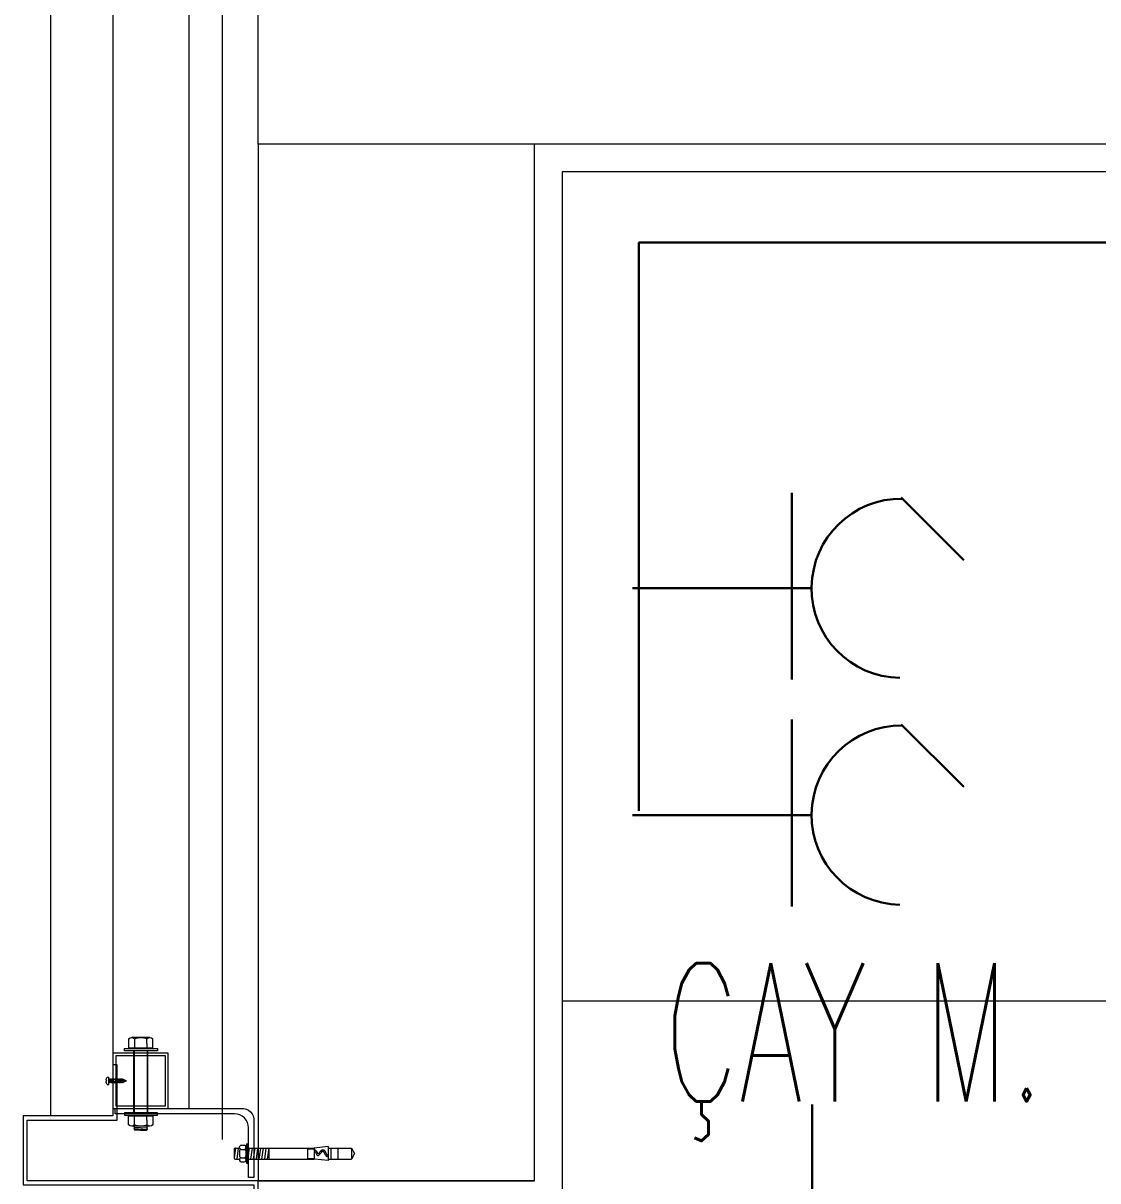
# Model space of a CAD drawing. Extents: x -1439 to 34962, y -872 to 8330.
# Drawn here: x 16783.8 to 16861.6, y 3037.5 to 3121.3 of the extents above; entities that cross this region are included whole.
import ezdxf

# ---------------------------------------------------------------- set-up
doc = ezdxf.new("R2010")
doc.units = 0
doc.layers.get('0').update_dxf_attribs({"color": 9, "lineweight": 9})
for name, color, linetype, lineweight in [('00', 9, 'Continuous', 9), ('01', 9, 'Continuous', 9), ('06D', 9, 'Continuous', 9), ('10', 9, 'Continuous', 9), ('10A', 9, 'Continuous', 9), ('14', 9, 'Continuous', 9), ('33', 9, 'BATTING', 9), ('E-KABLO', 7, 'Continuous', 30), ('E-KAPAKLI PRİZ', 7, 'Continuous', 30), ('E-YAZI', 7, 'Continuous', 30)]:
    doc.layers.add(name, color=color, linetype=linetype, lineweight=lineweight)
doc.styles.add('E-YAZI', font='txttw.shx')
doc.linetypes.add('BATTING', pattern='A,0.0001,-0.1,[134,ltypeshp.shx,S=0.1,R=0,X=-0.1,Y=0],-0.2,[134,ltypeshp.shx,S=0.1,R=180,X=0.1,Y=0],-0.1', length=0.4001)

# ---------------------------------------------------------------- blocks, each defined once
blk = doc.blocks.new('p-kolon-80x80-vw')
at = {"layer": '01'}
blk.add_lwpolyline([(-40, -40), (-40, 40), (40, 40), (40, -40)], close=True, dxfattribs=at)
blk = doc.blocks.new('cxvxv')
for p, q in [((-21988.397, 8560.979, 0), (-21988.397, 8560.319, 0)), ((-21986.862, 8561.069, 0), (-21988.177, 8561.068, 0)), ((-21988.023, 8561.245, 0), (-21987.025, 8561.304, 0)), ((-21988.023, 8561.245, 0), (-21987.998, 8561.26, 0)), ((-21987.998, 8561.231, 0), (-21988.023, 8561.245, 0)), ((-21988.023, 8561.128, 0), (-21987.025, 8561.186, 0)), ((-21988.023, 8561.128, 0), (-21987.998, 8561.142, 0)), ((-21987.998, 8561.113, 0), (-21988.023, 8561.128, 0)), ((-21987.998, 8561.304, 0), (-21987.941, 8561.348, 0)), ((-21987.998, 8561.26, 0), (-21987.998, 8561.304, 0)), ((-21987.998, 8561.142, 0), (-21987.998, 8561.231, 0)), ((-21987.998, 8561.068, 0), (-21987.998, 8561.113, 0)), ((-21987.958, 8560.979, 0), (-21987.958, 8560.319, 0)), ((-21987.545, 8561.348, 0), (-21987.941, 8561.348, 0)), ((-21987.698, 8561.047, 0), (-21987.698, 8561.082, 0)), ((-21987.698, 8561.067, 0), (-21987.698, 8561.067, 0)), ((-21987.545, 8561.348, 0), (-21987.105, 8561.348, 0)), ((-21987.025, 8561.304, 0), (-21987.105, 8561.348, 0)), ((-21987.081, 8560.638, 0), (-21987.081, 8560.979, 0)), ((-21987.05, 8561.318, 0), (-21987.025, 8561.304, 0)), ((-21987.025, 8561.304, 0), (-21987.05, 8561.289, 0)), ((-21987.025, 8561.297, 0), (-21987.05, 8561.283, 0)), ((-21987.05, 8561.283, 0), (-21987.05, 8561.201, 0)), ((-21987.05, 8561.201, 0), (-21987.025, 8561.186, 0)), ((-21987.025, 8561.186, 0), (-21987.05, 8561.172, 0)), ((-21987.05, 8561.172, 0), (-21987.05, 8561.083, 0)), ((-21987.05, 8561.083, 0), (-21987.025, 8561.069, 0)), ((-21986.643, 8560.319, 0), (-21986.643, 8560.979, 0)), ((-21988.397, 8560.319, 0), (-21986.643, 8560.319, 0)), ((-21988.018, 8560.319, 0), (-21987.021, 8560.319, 0)), ((-21988.018, 8560.278, 0), (-21988.018, 8560.319, 0)), ((-21988.018, 8560.111, 0), (-21988.018, 8555.608, 0)), ((-21987.081, 8560.638, 0), (-21987.081, 8560.319, 0)), ((-21987.062, 8560.319, 0), (-21987.062, 8560.278, 0)), ((-21987.062, 8555.608, 0), (-21987.062, 8560.111, 0)), ((-21987.021, 8560.319, 0), (-21987.021, 8560.278, 0)), ((-21987.021, 8555.608, 0), (-21987.021, 8560.111, 0)), ((-21988.397, 8555.4, 0), (-21986.643, 8555.4, 0)), ((-21988.397, 8554.74, 0), (-21988.397, 8555.4, 0)), ((-21988.018, 8555.442, 0), (-21988.018, 8555.4, 0)), ((-21988.018, 8555.4, 0), (-21987.021, 8555.4, 0)), ((-21987.958, 8554.74, 0), (-21987.958, 8555.4, 0)), ((-21987.081, 8555.081, 0), (-21987.081, 8555.4, 0)), ((-21987.081, 8555.081, 0), (-21987.081, 8554.74, 0)), ((-21987.062, 8555.4, 0), (-21987.062, 8555.442, 0)), ((-21987.021, 8555.4, 0), (-21987.021, 8555.442, 0)), ((-21986.643, 8555.4, 0), (-21986.643, 8554.74, 0)), ((-21986.858, 8554.65, 0), (-21988.174, 8554.651, 0))]:
    blk.add_line(p, q)
at = {"elevation": 0}
for points in [[(-21986.298, 8560.111), (-21988.7, 8560.111), (-21988.7, 8560.278), (-21986.298, 8560.278)], [(-21986.298, 8555.608), (-21988.7, 8555.608), (-21988.7, 8555.442), (-21986.298, 8555.442)]]:
    blk.add_lwpolyline(points, close=True, dxfattribs=at)
for points in [[(-21987.977, 8560.278), (-21987.977, 8560.319)], [(-21987.977, 8560.111), (-21987.977, 8555.608)], [(-21987.977, 8555.442), (-21987.977, 8555.4)]]:
    blk.add_lwpolyline(points, dxfattribs=at)
for centre, radius, start, end in [((-21988.177, 8560.753, 0), 0.315, 45.8497, 134.1503), ((-21987.516, 8559.952, 0), 1.116, 66.87008, 113.12992), ((-21987.516, 8559.952, 0), 1.116, 66.87008, 113.12992), ((-21986.862, 8560.756, 0), 0.313, 45.44896, 134.55104), ((-21988.177, 8554.966, 0), 0.315, 225.8497, 314.1503), ((-21987.516, 8555.767, 0), 1.116, 246.87008, 293.12992), ((-21987.516, 8555.767, 0), 1.116, 246.87008, 293.12992), ((-21986.862, 8554.963, 0), 0.313, 225.44896, 314.55104)]:
    blk.add_arc(centre, radius, start, end)
blk = doc.blocks.new('VIDA')
for p, q in [((-18071.91, 6523.98), (-18070.11, 6524.72)), ((-18069.71, 6524.86), (-18070.59, 6523.2)), ((-18070.59, 6523.2), (-18070.11, 6524.72)), ((-18069.91, 6525.07), (-18070.13, 6524.08)), ((-18070.13, 6524.08), (-18069.99, 6524.33)), ((-18070.11, 6524.72), (-18069.91, 6525.07)), ((-18069.99, 6524.33), (-18069.83, 6525.07)), ((-18069.91, 6525.07), (-18069.83, 6525.07)), ((-18069.83, 6525.07), (-18069.71, 6524.86)), ((-18069.71, 6524.86), (-18069.32, 6525)), ((-18069.63, 6522.76), (-18069.15, 6525)), ((-18068.95, 6525.34), (-18069.43, 6522.41)), ((-18069.35, 6522.41), (-18068.87, 6525.34)), ((-18069.32, 6525), (-18069.15, 6525)), ((-18069.15, 6525), (-18068.95, 6525.34)), ((-18068.95, 6525.34), (-18068.87, 6525.34)), ((-18068.87, 6525.34), (-18068.67, 6525)), ((-18068.67, 6525), (-18068.18, 6525)), ((-18068.66, 6522.76), (-18068.18, 6525)), ((-18067.98, 6525.34), (-18068.46, 6522.41)), ((-18068.39, 6522.41), (-18067.9, 6525.34)), ((-18067.7, 6525), (-18068.19, 6522.76)), ((-18068.18, 6525), (-18067.98, 6525.34)), ((-18067.9, 6525.34), (-18067.98, 6525.34)), ((-18067.9, 6525.34), (-18067.7, 6525)), ((-18067.7, 6522.76), (-18067.22, 6525)), ((-18067.7, 6525), (-18067.22, 6525)), ((-18067.02, 6525.34), (-18067.5, 6522.41)), ((-18067.42, 6522.41), (-18066.94, 6525.34)), ((-18067.22, 6525), (-18067.02, 6525.34)), ((-18066.74, 6525), (-18067.22, 6522.76)), ((-18066.94, 6525.34), (-18067.02, 6525.34)), ((-18066.94, 6525.34), (-18066.74, 6525)), ((-18066.25, 6525), (-18066.74, 6525)), ((-18066.74, 6522.76), (-18066.25, 6525)), ((-18066.05, 6525.34), (-18066.54, 6522.41)), ((-18066.46, 6522.41), (-18065.97, 6525.34)), ((-18065.77, 6525), (-18066.26, 6522.76)), ((-18066.25, 6525), (-18066.05, 6525.34)), ((-18065.97, 6525.34), (-18066.05, 6525.34)), ((-18065.97, 6525.34), (-18065.77, 6525)), ((-18065.77, 6522.76), (-18065.29, 6525)), ((-18065.77, 6525), (-18065.29, 6525)), ((-18065.09, 6525.34), (-18065.57, 6522.41)), ((-18065.49, 6522.41), (-18065.01, 6525.34)), ((-18065.29, 6525), (-18065.09, 6525.34)), ((-18064.81, 6525), (-18065.29, 6522.76)), ((-18065.09, 6525.34), (-18065.01, 6525.34)), ((-18065.01, 6525.34), (-18064.81, 6525)), ((-18064.81, 6525), (-18064.32, 6525)), ((-18064.81, 6522.76), (-18064.32, 6525)), ((-18064.12, 6525.34), (-18064.61, 6522.41)), ((-18064.53, 6522.41), (-18064.04, 6525.34)), ((-18063.84, 6525), (-18064.33, 6522.76)), ((-18064.32, 6525), (-18064.12, 6525.34)), ((-18064.04, 6525.34), (-18064.12, 6525.34)), ((-18064.04, 6525.34), (-18063.84, 6525)), ((-18063.84, 6522.76), (-18061.96, 6525)), ((-18061.96, 6525), (-18063.84, 6525)), ((-18061.76, 6525.34), (-18063.64, 6522.41)), ((-18063.56, 6522.41), (-18061.68, 6525.34)), ((-18061.48, 6525), (-18063.36, 6522.76)), ((-18061.68, 6525.34), (-18063.16, 6525.34)), ((-18062.6, 6522.41), (-18062.12, 6525.34)), ((-18062.4, 6525), (-18062.2, 6525.34)), ((-18061.48, 6525), (-18062.4, 6525)), ((-18061.48, 6522.76), (-18062.4, 6525)), ((-18061.92, 6525), (-18062.4, 6522.76)), ((-18062.2, 6525.34), (-18062.12, 6525.34)), ((-18062.2, 6525.34), (-18061.28, 6522.41)), ((-18062.12, 6525.34), (-18061.92, 6525)), ((-18061.96, 6525), (-18061.76, 6525.34)), ((-18061.92, 6525), (-18061.43, 6525)), ((-18061.91, 6522.76), (-18061.43, 6525)), ((-18061.23, 6525.34), (-18061.71, 6522.41)), ((-18061.68, 6525.34), (-18061.48, 6525)), ((-18061.63, 6522.41), (-18061.15, 6525.34)), ((-18061.43, 6525), (-18061.23, 6525.34)), ((-18060.95, 6525), (-18061.43, 6522.76)), ((-18061.23, 6525.34), (-18061.15, 6525.34)), ((-18061.15, 6525.34), (-18060.95, 6525)), ((-18060.95, 6525), (-18060.47, 6525)), ((-18060.95, 6522.76), (-18060.47, 6525)), ((-18060.27, 6525.34), (-18060.75, 6522.41)), ((-18060.67, 6522.41), (-18060.19, 6525.34)), ((-18060.47, 6525), (-18060.27, 6525.34)), ((-18059.99, 6525), (-18060.47, 6522.76)), ((-18060.27, 6525.34), (-18060.19, 6525.34)), ((-18060.19, 6525.34), (-18059.99, 6525)), ((-18059.99, 6525), (-18059.5, 6525)), ((-18059.98, 6522.76), (-18059.5, 6525)), ((-18059.3, 6525.34), (-18059.78, 6522.41)), ((-18059.7, 6522.41), (-18059.23, 6525.28)), ((-18059.5, 6525), (-18059.3, 6525.34)), ((-18059.3, 6525.34), (-18059.23, 6525.34)), ((-18058.14, 6526.58), (-18059.23, 6526.58)), ((-18059.23, 6521.17), (-18059.23, 6526.58)), ((-18071.98, 6523.88), (-18071.91, 6523.98)), ((-18071.91, 6523.78), (-18071.98, 6523.88)), ((-18069.61, 6522.86), (-18071.91, 6523.78)), ((-18069.63, 6522.76), (-18069.61, 6522.86)), ((-18069.43, 6522.41), (-18069.63, 6522.76)), ((-18069.35, 6522.41), (-18069.43, 6522.41)), ((-18069.15, 6522.76), (-18069.35, 6522.41)), ((-18068.66, 6522.76), (-18069.15, 6522.76)), ((-18068.46, 6522.41), (-18068.66, 6522.76)), ((-18068.39, 6522.41), (-18068.46, 6522.41)), ((-18068.19, 6522.76), (-18068.39, 6522.41)), ((-18068.19, 6522.76), (-18068.39, 6522.41)), ((-18067.7, 6522.76), (-18068.19, 6522.76)), ((-18067.5, 6522.41), (-18067.7, 6522.76)), ((-18067.42, 6522.41), (-18067.5, 6522.41)), ((-18067.22, 6522.76), (-18067.42, 6522.41)), ((-18067.22, 6522.76), (-18067.42, 6522.41)), ((-18066.74, 6522.76), (-18067.22, 6522.76)), ((-18066.54, 6522.41), (-18066.74, 6522.76)), ((-18066.46, 6522.41), (-18066.54, 6522.41)), ((-18066.26, 6522.76), (-18066.46, 6522.41)), ((-18066.26, 6522.76), (-18066.46, 6522.41)), ((-18066.26, 6522.76), (-18065.77, 6522.76)), ((-18065.57, 6522.41), (-18065.77, 6522.76)), ((-18065.49, 6522.41), (-18065.57, 6522.41)), ((-18065.29, 6522.76), (-18065.49, 6522.41)), ((-18065.29, 6522.76), (-18065.49, 6522.41)), ((-18064.81, 6522.76), (-18065.29, 6522.76)), ((-18064.61, 6522.41), (-18064.81, 6522.76)), ((-18064.53, 6522.41), (-18064.61, 6522.41)), ((-18064.33, 6522.76), (-18064.53, 6522.41)), ((-18064.33, 6522.76), (-18064.53, 6522.41)), ((-18063.84, 6522.76), (-18064.33, 6522.76)), ((-18063.64, 6522.41), (-18063.84, 6522.76)), ((-18063.56, 6522.41), (-18063.64, 6522.41)), ((-18061.96, 6522.76), (-18063.56, 6522.41)), ((-18061.96, 6522.76), (-18063.56, 6522.41)), ((-18063.36, 6522.76), (-18061.48, 6522.76)), ((-18062.68, 6522.41), (-18061.48, 6522.76)), ((-18062.4, 6522.76), (-18062.6, 6522.41)), ((-18062.4, 6522.76), (-18062.6, 6522.41)), ((-18062.6, 6522.41), (-18061.28, 6522.41)), ((-18061.91, 6522.76), (-18062.4, 6522.76)), ((-18061.71, 6522.41), (-18061.91, 6522.76)), ((-18061.63, 6522.41), (-18061.71, 6522.41)), ((-18061.43, 6522.76), (-18061.63, 6522.41)), ((-18061.43, 6522.76), (-18061.63, 6522.41)), ((-18060.95, 6522.76), (-18061.43, 6522.76)), ((-18060.75, 6522.41), (-18060.95, 6522.76)), ((-18060.67, 6522.41), (-18060.75, 6522.41)), ((-18060.47, 6522.76), (-18060.67, 6522.41)), ((-18060.47, 6522.76), (-18060.67, 6522.41)), ((-18060.47, 6522.76), (-18059.98, 6522.76)), ((-18059.78, 6522.41), (-18059.98, 6522.76)), ((-18059.7, 6522.41), (-18059.78, 6522.41)), ((-18059.5, 6522.76), (-18059.7, 6522.41)), ((-18059.5, 6522.76), (-18059.7, 6522.41)), ((-18059.23, 6524.02), (-18059.5, 6522.76)), ((-18059.5, 6522.76), (-18059.23, 6522.76)), ((-18058.14, 6521.17), (-18059.23, 6521.17))]:
    blk.add_line(p, q)
for points in [[(-18068.67, 6525), (-18069.15, 6522.76)], [(-18057.23, 6524.26), (-18057.45, 6523.96), (-18057.45, 6523.79), (-18057.23, 6523.49)]]:
    blk.add_lwpolyline(points)
for centre, start, end in [((-18062.39, 6523.58), 7.50951, 35.24269), ((-18062.39, 6524.17), 324.75731, 352.49049)]:
    blk.add_arc(centre, 5.21, start, end)
blk = doc.blocks.new('çelik dübel')
at = {"ltscale": 7}
for p, q in [((-87.2, -2), (-85, 2)), ((-85, -6), (-85, 2)), ((-68, 2), (-85, 2)), ((-75, -6), (-75, 2)), ((-70, -6), (-70, 2)), ((-68, 3), (-58, 2)), ((-68, -7), (-68, 3)), ((-58, -6), (-58, 2)), ((-8.5, 2), (-58, 2)), ((-53, 1.5), (-58, 1.5)), ((-53, -6), (-53, 2)), ((-25, -6), (-25, 2)), ((-25, -6), (-23.87, 2)), ((-23, -6), (-21.87, 2)), ((-21, -6), (-19.87, 2)), ((-19, -6), (-17.87, 2)), ((-17, -6), (-15.87, 2)), ((-85, -6), (-87.2, -2)), ((-68, -6), (-85, -6)), ((-68, -7), (-58, -6)), ((-53, -5.5), (-58, -5.5)), ((-8.5, -6), (-58, -6))]:
    blk.add_line(p, q, dxfattribs=at)
for p, q in [((-15, -6), (-13.87, 2)), ((-13, -6), (-11.87, 2)), ((-11, -6), (-10, 1.08)), ((-10, -9), (-10, 5)), ((-9, 5), (-10, 5)), ((-10, 3), (-10, 5)), ((-9, -9), (-9, 5)), ((-8.5, 2), (-8.5, 3)), ((-8.5, -4), (-8.5, 0)), ((-5, 4), (-7.5, 4)), ((-5, 1), (-7.5, 1)), ((-4, 2), (-4, 3)), ((-1, 2), (-4, 2)), ((-4, -4), (-4, 0)), ((-3, -6), (-1.87, 2)), ((-1, -6), (0, 1.08)), ((0, -5), (0, 1)), ((-10, -7), (-10, -9.06)), ((-8.5, -6), (-8.5, -7)), ((-5, -5), (-7.5, -5)), ((-5, -8), (-7.5, -8)), ((-4, -6), (-4, -7)), ((-1, -6), (-4, -6)), ((-9, -9), (-10, -9))]:
    blk.add_line(p, q)
for points in [[(-68, 0.6), (-67.44, 0.41), (-66.97, 0.09), (-66.57, -0.33), (-66.23, -0.81), (-65.94, -1.33), (-65.68, -1.85), (-65.45, -2.34), (-65.23, -2.76), (-65.02, -3.09), (-64.81, -3.33), (-64.6, -3.48), (-64.39, -3.55), (-64.17, -3.55), (-63.94, -3.48), (-63.71, -3.34), (-63.47, -3.15), (-63.21, -2.91), (-62.95, -2.63), (-62.68, -2.32), (-62.41, -2), (-62.14, -1.68), (-61.88, -1.38), (-61.63, -1.1), (-61.4, -0.87), (-61.18, -0.68), (-60.98, -0.55), (-60.8, -0.48), (-60.62, -0.47), (-60.45, -0.53), (-60.28, -0.66), (-60.12, -0.85), (-59.95, -1.12), (-59.78, -1.47), (-59.6, -1.86), (-59.4, -2.27), (-59.18, -2.66), (-58.94, -3.01), (-58.66, -3.29), (-58.35, -3.46), (-58, -3.5)], [(-68, -0.46), (-67.96, -0.47), (-67.92, -0.49), (-67.87, -0.52), (-67.83, -0.55), (-67.78, -0.58), (-67.73, -0.61), (-67.69, -0.64), (-67.64, -0.68), (-67.6, -0.71), (-67.56, -0.75), (-67.52, -0.79), (-67.49, -0.82), (-67.45, -0.86), (-67.41, -0.9), (-67.38, -0.94), (-67.35, -0.98), (-67.31, -1.02), (-67.28, -1.07), (-67.24, -1.11), (-67.21, -1.16), (-67.18, -1.21), (-67.14, -1.26), (-67.11, -1.31), (-67.08, -1.36), (-67.04, -1.41), (-67.01, -1.47), (-66.98, -1.52), (-66.95, -1.58), (-66.92, -1.63), (-66.88, -1.69), (-66.85, -1.75), (-66.82, -1.81), (-66.79, -1.86), (-66.76, -1.92), (-66.73, -1.98), (-66.7, -2.04), (-66.67, -2.1), (-66.64, -2.16), (-66.61, -2.23), (-66.58, -2.29), (-66.55, -2.35), (-66.52, -2.41), (-66.49, -2.47), (-66.46, -2.53), (-66.43, -2.59), (-66.4, -2.65), (-66.37, -2.72), (-66.34, -2.78), (-66.31, -2.84), (-66.28, -2.9), (-66.25, -2.96), (-66.22, -3.02), (-66.19, -3.08), (-66.16, -3.13), (-66.13, -3.19), (-66.1, -3.25), (-66.06, -3.31), (-66.03, -3.36), (-66, -3.42), (-65.96, -3.47), (-65.92, -3.53), (-65.89, -3.58), (-65.85, -3.63), (-65.81, -3.68), (-65.77, -3.73), (-65.74, -3.78), (-65.69, -3.83), (-65.65, -3.88), (-65.61, -3.93), (-65.57, -3.97), (-65.52, -4.02), (-65.47, -4.06), (-65.43, -4.1), (-65.38, -4.14), (-65.32, -4.18), (-65.27, -4.22), (-65.22, -4.26), (-65.16, -4.29), (-65.11, -4.33), (-65.05, -4.36), (-64.99, -4.39), (-64.93, -4.41), (-64.87, -4.44), (-64.8, -4.46), (-64.74, -4.48), (-64.67, -4.5), (-64.61, -4.51), (-64.54, -4.52), (-64.48, -4.53), (-64.41, -4.54), (-64.34, -4.54), (-64.28, -4.54), (-64.21, -4.54), (-64.15, -4.54), (-64.08, -4.53), (-64.02, -4.52), (-63.96, -4.51), (-63.9, -4.5), (-63.84, -4.48), (-63.78, -4.47), (-63.72, -4.45), (-63.66, -4.43), (-63.61, -4.41), (-63.55, -4.38), (-63.5, -4.36), (-63.45, -4.34), (-63.4, -4.31), (-63.35, -4.28), (-63.3, -4.25), (-63.25, -4.23), (-63.2, -4.2), (-63.16, -4.17), (-63.11, -4.13), (-63.07, -4.1), (-63.02, -4.07), (-62.98, -4.04), (-62.94, -4.01), (-62.9, -3.97), (-62.86, -3.94), (-62.82, -3.9), (-62.78, -3.87), (-62.74, -3.83), (-62.7, -3.8), (-62.66, -3.76), (-62.62, -3.72), (-62.58, -3.69), (-62.54, -3.65), (-62.5, -3.61), (-62.47, -3.57), (-62.43, -3.53), (-62.39, -3.49), (-62.36, -3.46), (-62.32, -3.42), (-62.28, -3.38), (-62.24, -3.34), (-62.21, -3.3), (-62.17, -3.26), (-62.14, -3.22), (-62.1, -3.18), (-62.06, -3.14), (-62.03, -3.1), (-61.99, -3.05), (-61.96, -3.01), (-61.92, -2.97), (-61.89, -2.93), (-61.85, -2.89), (-61.82, -2.85), (-61.78, -2.81), (-61.75, -2.77), (-61.71, -2.73), (-61.68, -2.69), (-61.65, -2.65), (-61.61, -2.61), (-61.58, -2.57), (-61.54, -2.53), (-61.51, -2.49), (-61.48, -2.45), (-61.45, -2.41), (-61.41, -2.37), (-61.38, -2.33), (-61.35, -2.3), (-61.32, -2.26), (-61.29, -2.22), (-61.26, -2.19), (-61.22, -2.15), (-61.19, -2.11), (-61.16, -2.08), (-61.13, -2.05), (-61.1, -2.01), (-61.08, -1.98), (-61.05, -1.95), (-61.02, -1.92), (-60.99, -1.89), (-60.97, -1.86), (-60.95, -1.84), (-60.92, -1.81), (-60.9, -1.79), (-60.89, -1.77), (-60.87, -1.75), (-60.85, -1.74), (-60.84, -1.73), (-60.82, -1.73), (-60.81, -1.73), (-60.79, -1.73), (-60.78, -1.74), (-60.76, -1.76), (-60.75, -1.78), (-60.73, -1.8), (-60.72, -1.83), (-60.7, -1.86), (-60.69, -1.89), (-60.67, -1.93), (-60.65, -1.97), (-60.63, -2.01), (-60.61, -2.05), (-60.59, -2.1), (-60.56, -2.15), (-60.54, -2.2), (-60.52, -2.25), (-60.49, -2.3), (-60.47, -2.35), (-60.44, -2.4), (-60.42, -2.45), (-60.39, -2.51), (-60.36, -2.56), (-60.34, -2.62), (-60.31, -2.67), (-60.28, -2.73), (-60.25, -2.79), (-60.22, -2.84), (-60.19, -2.9), (-60.16, -2.96), (-60.12, -3.01), (-60.09, -3.07), (-60.06, -3.13), (-60.02, -3.19), (-59.98, -3.25), (-59.95, -3.3), (-59.91, -3.36), (-59.87, -3.42), (-59.83, -3.48), (-59.78, -3.53), (-59.74, -3.59), (-59.69, -3.65), (-59.64, -3.7), (-59.59, -3.76), (-59.54, -3.82), (-59.48, -3.87), (-59.42, -3.93), (-59.35, -3.99), (-59.27, -4.04), (-59.19, -4.1), (-59.11, -4.16), (-59.01, -4.22), (-58.89, -4.28), (-58.76, -4.34), (-58.61, -4.39), (-58.43, -4.43), (-58.23, -4.47), (-58, -4.51)]]:
    blk.add_lwpolyline(points)
for centre, start, end in [((-7.5, 3), 90, 180), ((-7.5, 2), 180, 270), ((-7.5, 0), 90, 180), ((-5, 3), 0, 90), ((-5, 2), 270, 0), ((-5, 0), 0, 90), ((-1, 1), 0, 90), ((-7.5, -4), 180, 270), ((-7.5, -6), 90, 180), ((-7.5, -7), 180, 270), ((-5, -4), 270, 0), ((-5, -6), 0, 90), ((-5, -7), 270, 0), ((-1, -5), 270, 0)]:
    blk.add_arc(centre, 1, start, end)
blk = doc.blocks.new('kjdol')
at = {"ltscale": 10, "elevation": -278.888}
blk.add_lwpolyline([(77394.124, 60089.892), (77403.275, 60089.892, 0.460237), (77404.175, 60090.792), (77404.175, 60094.892), (77403.775, 60094.892), (77403.775, 60091.292, -0.414214), (77402.775, 60090.292), (77394.124, 60090.292)], format="xyb", close=True, dxfattribs=at)
at = {"elevation": -249.785}
for points in [[(77397.973, 60089.898), (77397.973, 60085.898), (77393.973, 60085.898), (77393.973, 60089.898)], [(77397.773, 60089.698), (77397.773, 60086.098), (77394.173, 60086.098), (77394.173, 60089.698)]]:
    blk.add_lwpolyline(points, close=True, dxfattribs=at)
at = {"extrusion": (0, 0, -1), "xscale": 0.1000000000058208, "yscale": 0.1000000000058208, "zscale": -0.0999999999999091}
blk.add_blockref('çelik dübel', (-77402.743, 60093.359, 459.248), dxfattribs=at)
blk.add_blockref('cxvxv', (99383.502, 51530.109, -249.785))
at = {"xscale": 0.1000000000058208, "yscale": 0.1000000000058208, "zscale": 0.1000000000058208, "rotation": 180}
blk.add_blockref('VIDA', (75587.752, 60740.285, -249.785), dxfattribs=at)
blk = doc.blocks.new('100_KAPAKLI PRİZ')
at = {"layer": 'E-KAPAKLI PRİZ', "color": 4}
for p, q in [((1.216, 3.6), (0.379, 4.438)), ((0, 2.4), (0, 0)), ((-1.223, 2.136), (1.279, 2.136))]:
    blk.add_line(p, q, dxfattribs=at)
blk.add_arc((0, 3.6), 1.2, 180.7551, 0.7551, dxfattribs=at)

msp = doc.modelspace()

# ---------------------------------------------------------------- linework, layer by layer
for p, q in [((17171.309, 3110.5), (16822.838, 3110.5)), ((16822.838, 3110.5), (16822.838, 3050.5)), ((17171.309, 3050.5), (16822.838, 3050.5))]:
    msp.add_line(p, q)
at = {"layer": '00'}
msp.add_lwpolyline([(16820.838, 3112.5), (16800.838, 3112.5), (16800.838, 3037.5), (16820.838, 3037.5)], close=True, dxfattribs=at)
msp.add_lwpolyline([(16820.838, 3037.5), (16800.838, 3037.5)], dxfattribs=at)
at = {"layer": '06D'}
msp.add_lwpolyline([(16795.838, 3255), (16795.838, 3042.74)], dxfattribs=at)
at = {"layer": '10A'}
for points in [[(16785.838, 3042.2), (16785.838, 3250.3)], [(16790.338, 3250.3), (16790.338, 3042.2), (16785.838, 3042.2)], [(16790.637, 3045.9), (16790.338, 3045.9), (16790.338, 3042.2), (16783.838, 3042.2), (16783.838, 3037.2), (16800.538, 3037.2), (16800.538, 3034.657), (16800.838, 3034.656), (16800.838, 3037.5), (16784.137, 3037.5), (16784.137, 3041.9), (16790.639, 3041.9), (16790.637, 3045.9)]]:
    msp.add_lwpolyline(points, dxfattribs=at)
at = {"layer": '14'}
msp.add_lwpolyline([(17087.838, 3110.5), (16822.838, 3110.5), (16822.838, 3035.5), (16804.838, 3035.5)], dxfattribs=at)
at = {"layer": '33', "ltscale": 0.2}
msp.add_lwpolyline([(16798.264, 3040.5), (16798.283, 3255)], dxfattribs=at)
at = {"layer": 'E-KABLO', "color": 6, "ltscale": 40}
for p, q in [((16828.393, 3105.379), (17047.164, 3105.379)), ((16828.393, 3064.262), (16828.393, 3105.379))]:
    msp.add_line(p, q, dxfattribs=at)
at = {"layer": 'E-KABLO'}
msp.add_line((16840.935, 3027.56), (16840.935, 3043.024), dxfattribs=at)

# ---------------------------------------------------------------- block references
msp.add_blockref('p-kolon-80x80-vw', (16840.838, 3152.5))
at = {"layer": '10', "xscale": -1, "rotation": 180}
msp.add_blockref('kjdol', (-60603.635, 63132.632, 278.888), dxfattribs=at)
at = {"layer": 'E-KABLO', "color": 6, "ltscale": 40, "xscale": -5.399999999999999, "yscale": 5.399999999999999, "zscale": 5.399999999999999, "rotation": 270}
for p in [(16827.943, 3080.366), (16827.943, 3063.957)]:
    msp.add_blockref('100_KAPAKLI PRİZ', p, dxfattribs=at)

# ---------------------------------------------------------------- texts
at = {"layer": 'E-YAZI', "color": 3, "style": 'E-YAZI', "width": 0.6}
msp.add_text('ÇAY M.', height=10, dxfattribs=at).set_placement((16830.236, 3043.241, 0))

doc.saveas('drawing.dxf')
